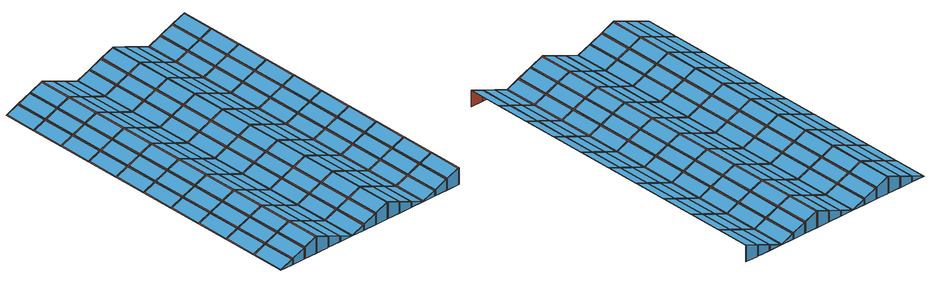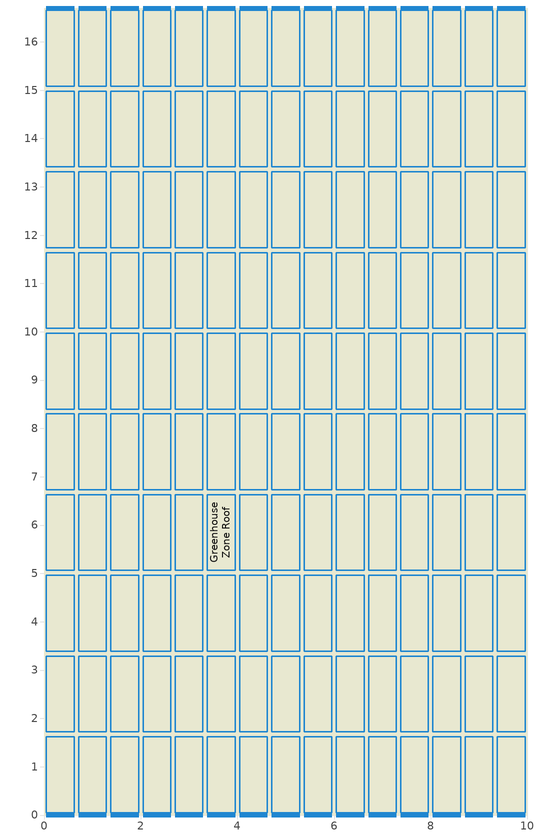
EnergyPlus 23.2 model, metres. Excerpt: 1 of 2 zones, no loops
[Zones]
Greenhouse Zone Roof
 window (Window Construction Roof): 0.62,0,6.51 0.62,0,6.74 0.05,0,6.51; 0.62,16.7,6.74 0.62,16.7,6.51 0.05,16.7,6.51; 0.71,0,6.51 1.29,0,6.51 1.29,0,7.01 0.71,0,6.78; 0.71,16.7,6.78 1.29,16.7,7.01 1.29,16.7,6.51 0.71,16.7,6.51; 1.38,0,6.51 1.95,0,6.51 1.95,0,7.28 1.38,0,7.05; 1.38,16.7,7.05 1.95,16.7,7.28 1.95,16.7,6.51 1.38,16.7,6.51; 2.05,0,6.51 2.62,0,6.51 2.62,0,7.05 2.05,0,7.28; 2.05,16.7,7.28 2.62,16.7,7.05 2.62,16.7,6.51 2.05,16.7,6.51; 2.71,0,6.51 3.29,0,6.51 3.29,0,6.78 2.71,0,7.01; 2.71,16.7,7.01 3.29,16.7,6.78 3.29,16.7,6.51 2.71,16.7,6.51; 3.38,0,6.51 3.95,0,6.51 3.38,0,6.74; 3.38,16.7,6.74 3.95,16.7,6.51 3.38,16.7,6.51; 4.62,0,6.51 4.62,0,6.74 4.05,0,6.51; 4.62,16.7,6.74 4.62,16.7,6.51 4.05,16.7,6.51; 4.71,0,6.51 5.29,0,6.51 5.29,0,7.01 4.71,0,6.78; 4.71,16.7,6.78 5.29,16.7,7.01 5.29,16.7,6.51 4.71,16.7,6.51; 5.38,0,6.51 5.95,0,6.51 5.95,0,7.28 5.38,0,7.05; 5.38,16.7,7.05 5.95,16.7,7.28 5.95,16.7,6.51 5.38,16.7,6.51; 6.05,0,6.51 6.62,0,6.51 6.62,0,7.05 6.05,0,7.28; 6.05,16.7,7.28 6.62,16.7,7.05 6.62,16.7,6.51 6.05,16.7,6.51; 6.71,0,6.51 7.29,0,6.51 7.29,0,6.78 6.71,0,7.01; 6.71,16.7,7.01 7.29,16.7,6.78 7.29,16.7,6.51 6.71,16.7,6.51; 7.38,0,6.51 7.95,0,6.51 7.38,0,6.74; 7.38,16.7,6.74 7.95,16.7,6.51 7.38,16.7,6.51; 8.62,0,6.51 8.62,0,6.74 8.05,0,6.51; 8.62,16.7,6.74 8.62,16.7,6.51 8.05,16.7,6.51; 8.71,0,6.51 9.29,0,6.51 9.29,0,7.01 8.71,0,6.78; 8.71,16.7,6.78 9.29,16.7,7.01 9.29,16.7,6.51 8.71,16.7,6.51; 9.38,0,6.51 9.95,0,6.51 9.95,0,7.28 9.38,0,7.05; 9.38,16.7,7.05 9.95,16.7,7.28 9.95,16.7,6.51 9.38,16.7,6.51
 roof outside (Wall Construction): 0.67,0,6.5 0.67,0,6.77 0,0,6.5; 0,0,6.5 0.67,0,6.77 0.67,1.67,6.77 0,1.67,6.5; 0,1.67,6.5 0.67,1.67,6.77 0.67,3.34,6.77 0,3.34,6.5; 0,3.34,6.5 0.67,3.34,6.77 0.67,5.01,6.77 0,5.01,6.5; 0,5.01,6.5 0.67,5.01,6.77 0.67,6.68,6.77 0,6.68,6.5; 0,6.68,6.5 0.67,6.68,6.77 0.67,8.35,6.77 0,8.35,6.5; 0,8.35,6.5 0.67,8.35,6.77 0.67,10.02,6.77 0,10.02,6.5; 0,10.02,6.5 0.67,10.02,6.77 0.67,11.69,6.77 0,11.69,6.5; 0,11.69,6.5 0.67,11.69,6.77 0.67,13.36,6.77 0,13.36,6.5; 0,13.36,6.5 0.67,13.36,6.77 0.67,15.03,6.77 0,15.03,6.5; 0,15.03,6.5 0.67,15.03,6.77 0.67,16.7,6.77 0,16.7,6.5; 0.67,16.7,6.77 0.67,16.7,6.5 0,16.7,6.5; 0.67,0,6.5 1.33,0,6.5 1.33,0,7.04 0.67,0,6.77; 0.67,0,6.77 1.33,0,7.04 1.33,1.67,7.04 0.67,1.67,6.77; 0.67,1.67,6.77 1.33,1.67,7.04 1.33,3.34,7.04 0.67,3.34,6.77; 0.67,3.34,6.77 1.33,3.34,7.04 1.33,5.01,7.04 0.67,5.01,6.77; 0.67,5.01,6.77 1.33,5.01,7.04 1.33,6.68,7.04 0.67,6.68,6.77; 0.67,6.68,6.77 1.33,6.68,7.04 1.33,8.35,7.04 0.67,8.35,6.77; 0.67,8.35,6.77 1.33,8.35,7.04 1.33,10.02,7.04 0.67,10.02,6.77; 0.67,10.02,6.77 1.33,10.02,7.04 1.33,11.69,7.04 0.67,11.69,6.77; 0.67,11.69,6.77 1.33,11.69,7.04 1.33,13.36,7.04 0.67,13.36,6.77; 0.67,13.36,6.77 1.33,13.36,7.04 1.33,15.03,7.04 0.67,15.03,6.77; 0.67,15.03,6.77 1.33,15.03,7.04 1.33,16.7,7.04 0.67,16.7,6.77; 0.67,16.7,6.77 1.33,16.7,7.04 1.33,16.7,6.5 0.67,16.7,6.5; 1.33,0,6.5 2,0,6.5 2,0,7.31 1.33,0,7.04; 1.33,0,7.04 2,0,7.31 2,1.67,7.31 1.33,1.67,7.04; 1.33,1.67,7.04 2,1.67,7.31 2,3.34,7.31 1.33,3.34,7.04; 1.33,3.34,7.04 2,3.34,7.31 2,5.01,7.31 1.33,5.01,7.04; 1.33,5.01,7.04 2,5.01,7.31 2,6.68,7.31 1.33,6.68,7.04; 1.33,6.68,7.04 2,6.68,7.31 2,8.35,7.31 1.33,8.35,7.04; 1.33,8.35,7.04 2,8.35,7.31 2,10.02,7.31 1.33,10.02,7.04; 1.33,10.02,7.04 2,10.02,7.31 2,11.69,7.31 1.33,11.69,7.04; 1.33,11.69,7.04 2,11.69,7.31 2,13.36,7.31 1.33,13.36,7.04; 1.33,13.36,7.04 2,13.36,7.31 2,15.03,7.31 1.33,15.03,7.04; 1.33,15.03,7.04 2,15.03,7.31 2,16.7,7.31 1.33,16.7,7.04; 1.33,16.7,7.04 2,16.7,7.31 2,16.7,6.5 1.33,16.7,6.5; 2,0,6.5 2.67,0,6.5 2.67,0,7.04 2,0,7.31; 2,0,7.31 2.67,0,7.04 2.67,1.67,7.04 2,1.67,7.31; 2,1.67,7.31 2.67,1.67,7.04 2.67,3.34,7.04 2,3.34,7.31; 2,3.34,7.31 2.67,3.34,7.04 2.67,5.01,7.04 2,5.01,7.31; 2,5.01,7.31 2.67,5.01,7.04 2.67,6.68,7.04 2,6.68,7.31; 2,6.68,7.31 2.67,6.68,7.04 2.67,8.35,7.04 2,8.35,7.31; 2,8.35,7.31 2.67,8.35,7.04 2.67,10.02,7.04 2,10.02,7.31; 2,10.02,7.31 2.67,10.02,7.04 2.67,11.69,7.04 2,11.69,7.31; 2,11.69,7.31 2.67,11.69,7.04 2.67,13.36,7.04 2,13.36,7.31; 2,13.36,7.31 2.67,13.36,7.04 2.67,15.03,7.04 2,15.03,7.31; 2,15.03,7.31 2.67,15.03,7.04 2.67,16.7,7.04 2,16.7,7.31; 2,16.7,7.31 2.67,16.7,7.04 2.67,16.7,6.5 2,16.7,6.5; 2.67,0,6.5 3.33,0,6.5 3.33,0,6.77 2.67,0,7.04; 2.67,0,7.04 3.33,0,6.77 3.33,1.67,6.77 2.67,1.67,7.04; 2.67,1.67,7.04 3.33,1.67,6.77 3.33,3.34,6.77 2.67,3.34,7.04; 2.67,3.34,7.04 3.33,3.34,6.77 3.33,5.01,6.77 2.67,5.01,7.04; 2.67,5.01,7.04 3.33,5.01,6.77 3.33,6.68,6.77 2.67,6.68,7.04; 2.67,6.68,7.04 3.33,6.68,6.77 3.33,8.35,6.77 2.67,8.35,7.04; 2.67,8.35,7.04 3.33,8.35,6.77 3.33,10.02,6.77 2.67,10.02,7.04; 2.67,10.02,7.04 3.33,10.02,6.77 3.33,11.69,6.77 2.67,11.69,7.04; 2.67,11.69,7.04 3.33,11.69,6.77 3.33,13.36,6.77 2.67,13.36,7.04; 2.67,13.36,7.04 3.33,13.36,6.77 3.33,15.03,6.77 2.67,15.03,7.04; 2.67,15.03,7.04 3.33,15.03,6.77 3.33,16.7,6.77 2.67,16.7,7.04; 2.67,16.7,7.04 3.33,16.7,6.77 3.33,16.7,6.5 2.67,16.7,6.5; 3.33,0,6.5 4,0,6.5 3.33,0,6.77; 3.33,0,6.77 4,0,6.5 4,1.67,6.5 3.33,1.67,6.77; 3.33,1.67,6.77 4,1.67,6.5 4,3.34,6.5 3.33,3.34,6.77; 3.33,3.34,6.77 4,3.34,6.5 4,5.01,6.5 3.33,5.01,6.77; 3.33,5.01,6.77 4,5.01,6.5 4,6.68,6.5 3.33,6.68,6.77; 3.33,6.68,6.77 4,6.68,6.5 4,8.35,6.5 3.33,8.35,6.77; 3.33,8.35,6.77 4,8.35,6.5 4,10.02,6.5 3.33,10.02,6.77; 3.33,10.02,6.77 4,10.02,6.5 4,11.69,6.5 3.33,11.69,6.77; 3.33,11.69,6.77 4,11.69,6.5 4,13.36,6.5 3.33,13.36,6.77; 3.33,13.36,6.77 4,13.36,6.5 4,15.03,6.5 3.33,15.03,6.77; 3.33,15.03,6.77 4,15.03,6.5 4,16.7,6.5 3.33,16.7,6.77; 3.33,16.7,6.77 4,16.7,6.5 3.33,16.7,6.5; 4.67,0,6.5 4.67,0,6.77 4,0,6.5; 4,0,6.5 4.67,0,6.77 4.67,1.67,6.77 4,1.67,6.5; 4,1.67,6.5 4.67,1.67,6.77 4.67,3.34,6.77 4,3.34,6.5; 4,3.34,6.5 4.67,3.34,6.77 4.67,5.01,6.77 4,5.01,6.5; 4,5.01,6.5 4.67,5.01,6.77 4.67,6.68,6.77 4,6.68,6.5; 4,6.68,6.5 4.67,6.68,6.77 4.67,8.35,6.77 4,8.35,6.5; 4,8.35,6.5 4.67,8.35,6.77 4.67,10.02,6.77 4,10.02,6.5; 4,10.02,6.5 4.67,10.02,6.77 4.67,11.69,6.77 4,11.69,6.5; 4,11.69,6.5 4.67,11.69,6.77 4.67,13.36,6.77 4,13.36,6.5; 4,13.36,6.5 4.67,13.36,6.77 4.67,15.03,6.77 4,15.03,6.5; 4,15.03,6.5 4.67,15.03,6.77 4.67,16.7,6.77 4,16.7,6.5; 4.67,16.7,6.77 4.67,16.7,6.5 4,16.7,6.5; 4.67,0,6.5 5.33,0,6.5 5.33,0,7.04 4.67,0,6.77; 4.67,0,6.77 5.33,0,7.04 5.33,1.67,7.04 4.67,1.67,6.77; 4.67,1.67,6.77 5.33,1.67,7.04 5.33,3.34,7.04 4.67,3.34,6.77; 4.67,3.34,6.77 5.33,3.34,7.04 5.33,5.01,7.04 4.67,5.01,6.77; 4.67,5.01,6.77 5.33,5.01,7.04 5.33,6.68,7.04 4.67,6.68,6.77; 4.67,6.68,6.77 5.33,6.68,7.04 5.33,8.35,7.04 4.67,8.35,6.77; 4.67,8.35,6.77 5.33,8.35,7.04 5.33,10.02,7.04 4.67,10.02,6.77; 4.67,10.02,6.77 5.33,10.02,7.04 5.33,11.69,7.04 4.67,11.69,6.77; 4.67,11.69,6.77 5.33,11.69,7.04 5.33,13.36,7.04 4.67,13.36,6.77; 4.67,13.36,6.77 5.33,13.36,7.04 5.33,15.03,7.04 4.67,15.03,6.77; 4.67,15.03,6.77 5.33,15.03,7.04 5.33,16.7,7.04 4.67,16.7,6.77; 4.67,16.7,6.77 5.33,16.7,7.04 5.33,16.7,6.5 4.67,16.7,6.5; 5.33,0,6.5 6,0,6.5 6,0,7.31 5.33,0,7.04; 5.33,0,7.04 6,0,7.31 6,1.67,7.31 5.33,1.67,7.04; 5.33,1.67,7.04 6,1.67,7.31 6,3.34,7.31 5.33,3.34,7.04; 5.33,3.34,7.04 6,3.34,7.31 6,5.01,7.31 5.33,5.01,7.04; 5.33,5.01,7.04 6,5.01,7.31 6,6.68,7.31 5.33,6.68,7.04; 5.33,6.68,7.04 6,6.68,7.31 6,8.35,7.31 5.33,8.35,7.04; 5.33,8.35,7.04 6,8.35,7.31 6,10.02,7.31 5.33,10.02,7.04; 5.33,10.02,7.04 6,10.02,7.31 6,11.69,7.31 5.33,11.69,7.04; 5.33,11.69,7.04 6,11.69,7.31 6,13.36,7.31 5.33,13.36,7.04; 5.33,13.36,7.04 6,13.36,7.31 6,15.03,7.31 5.33,15.03,7.04; 5.33,15.03,7.04 6,15.03,7.31 6,16.7,7.31 5.33,16.7,7.04; 5.33,16.7,7.04 6,16.7,7.31 6,16.7,6.5 5.33,16.7,6.5; 6,0,6.5 6.67,0,6.5 6.67,0,7.04 6,0,7.31; 6,0,7.31 6.67,0,7.04 6.67,1.67,7.04 6,1.67,7.31; 6,1.67,7.31 6.67,1.67,7.04 6.67,3.34,7.04 6,3.34,7.31; 6,3.34,7.31 6.67,3.34,7.04 6.67,5.01,7.04 6,5.01,7.31; 6,5.01,7.31 6.67,5.01,7.04 6.67,6.68,7.04 6,6.68,7.31; 6,6.68,7.31 6.67,6.68,7.04 6.67,8.35,7.04 6,8.35,7.31; 6,8.35,7.31 6.67,8.35,7.04 6.67,10.02,7.04 6,10.02,7.31; 6,10.02,7.31 6.67,10.02,7.04 6.67,11.69,7.04 6,11.69,7.31; 6,11.69,7.31 6.67,11.69,7.04 6.67,13.36,7.04 6,13.36,7.31; 6,13.36,7.31 6.67,13.36,7.04 6.67,15.03,7.04 6,15.03,7.31; 6,15.03,7.31 6.67,15.03,7.04 6.67,16.7,7.04 6,16.7,7.31; 6,16.7,7.31 6.67,16.7,7.04 6.67,16.7,6.5 6,16.7,6.5; 6.67,0,6.5 7.33,0,6.5 7.33,0,6.77 6.67,0,7.04; 6.67,0,7.04 7.33,0,6.77 7.33,1.67,6.77 6.67,1.67,7.04; 6.67,1.67,7.04 7.33,1.67,6.77 7.33,3.34,6.77 6.67,3.34,7.04; 6.67,3.34,7.04 7.33,3.34,6.77 7.33,5.01,6.77 6.67,5.01,7.04; 6.67,5.01,7.04 7.33,5.01,6.77 7.33,6.68,6.77 6.67,6.68,7.04; 6.67,6.68,7.04 7.33,6.68,6.77 7.33,8.35,6.77 6.67,8.35,7.04; 6.67,8.35,7.04 7.33,8.35,6.77 7.33,10.02,6.77 6.67,10.02,7.04; 6.67,10.02,7.04 7.33,10.02,6.77 7.33,11.69,6.77 6.67,11.69,7.04; 6.67,11.69,7.04 7.33,11.69,6.77 7.33,13.36,6.77 6.67,13.36,7.04; 6.67,13.36,7.04 7.33,13.36,6.77 7.33,15.03,6.77 6.67,15.03,7.04; 6.67,15.03,7.04 7.33,15.03,6.77 7.33,16.7,6.77 6.67,16.7,7.04; 6.67,16.7,7.04 7.33,16.7,6.77 7.33,16.7,6.5 6.67,16.7,6.5; 7.33,0,6.5 8,0,6.5 7.33,0,6.77; 7.33,0,6.77 8,0,6.5 8,1.67,6.5 7.33,1.67,6.77; 7.33,1.67,6.77 8,1.67,6.5 8,3.34,6.5 7.33,3.34,6.77; 7.33,3.34,6.77 8,3.34,6.5 8,5.01,6.5 7.33,5.01,6.77; 7.33,5.01,6.77 8,5.01,6.5 8,6.68,6.5 7.33,6.68,6.77; 7.33,6.68,6.77 8,6.68,6.5 8,8.35,6.5 7.33,8.35,6.77; 7.33,8.35,6.77 8,8.35,6.5 8,10.02,6.5 7.33,10.02,6.77; 7.33,10.02,6.77 8,10.02,6.5 8,11.69,6.5 7.33,11.69,6.77; 7.33,11.69,6.77 8,11.69,6.5 8,13.36,6.5 7.33,13.36,6.77; 7.33,13.36,6.77 8,13.36,6.5 8,15.03,6.5 7.33,15.03,6.77; 7.33,15.03,6.77 8,15.03,6.5 8,16.7,6.5 7.33,16.7,6.77; 7.33,16.7,6.77 8,16.7,6.5 7.33,16.7,6.5; 8.67,0,6.5 8.67,0,6.77 8,0,6.5; 8,0,6.5 8.67,0,6.77 8.67,1.67,6.77 8,1.67,6.5; 8,1.67,6.5 8.67,1.67,6.77 8.67,3.34,6.77 8,3.34,6.5; 8,3.34,6.5 8.67,3.34,6.77 8.67,5.01,6.77 8,5.01,6.5; 8,5.01,6.5 8.67,5.01,6.77 8.67,6.68,6.77 8,6.68,6.5; 8,6.68,6.5 8.67,6.68,6.77 8.67,8.35,6.77 8,8.35,6.5; 8,8.35,6.5 8.67,8.35,6.77 8.67,10.02,6.77 8,10.02,6.5; 8,10.02,6.5 8.67,10.02,6.77 8.67,11.69,6.77 8,11.69,6.5; 8,11.69,6.5 8.67,11.69,6.77 8.67,13.36,6.77 8,13.36,6.5; 8,13.36,6.5 8.67,13.36,6.77 8.67,15.03,6.77 8,15.03,6.5; 8,15.03,6.5 8.67,15.03,6.77 8.67,16.7,6.77 8,16.7,6.5; 8.67,16.7,6.77 8.67,16.7,6.5 8,16.7,6.5; 8.67,0,6.5 9.33,0,6.5 9.33,0,7.04 8.67,0,6.77; 8.67,0,6.77 9.33,0,7.04 9.33,1.67,7.04 8.67,1.67,6.77; 8.67,1.67,6.77 9.33,1.67,7.04 9.33,3.34,7.04 8.67,3.34,6.77; 8.67,3.34,6.77 9.33,3.34,7.04 9.33,5.01,7.04 8.67,5.01,6.77; 8.67,5.01,6.77 9.33,5.01,7.04 9.33,6.68,7.04 8.67,6.68,6.77; 8.67,6.68,6.77 9.33,6.68,7.04 9.33,8.35,7.04 8.67,8.35,6.77; 8.67,8.35,6.77 9.33,8.35,7.04 9.33,10.02,7.04 8.67,10.02,6.77; 8.67,10.02,6.77 9.33,10.02,7.04 9.33,11.69,7.04 8.67,11.69,6.77; 8.67,11.69,6.77 9.33,11.69,7.04 9.33,13.36,7.04 8.67,13.36,6.77; 8.67,13.36,6.77 9.33,13.36,7.04 9.33,15.03,7.04 8.67,15.03,6.77; 8.67,15.03,6.77 9.33,15.03,7.04 9.33,16.7,7.04 8.67,16.7,6.77; 8.67,16.7,6.77 9.33,16.7,7.04 9.33,16.7,6.5 8.67,16.7,6.5; 9.33,0,6.5 10,0,6.5 10,0,7.31 9.33,0,7.04; 9.33,0,7.04 10,0,7.31 10,1.67,7.31 9.33,1.67,7.04; 9.33,1.67,7.04 10,1.67,7.31 10,3.34,7.31 9.33,3.34,7.04; 9.33,3.34,7.04 10,3.34,7.31 10,5.01,7.31 9.33,5.01,7.04; 9.33,5.01,7.04 10,5.01,7.31 10,6.68,7.31 9.33,6.68,7.04; 9.33,6.68,7.04 10,6.68,7.31 10,8.35,7.31 9.33,8.35,7.04; 9.33,8.35,7.04 10,8.35,7.31 10,10.02,7.31 9.33,10.02,7.04; 9.33,10.02,7.04 10,10.02,7.31 10,11.69,7.31 9.33,11.69,7.04; 9.33,11.69,7.04 10,11.69,7.31 10,13.36,7.31 9.33,13.36,7.04; 9.33,13.36,7.04 10,13.36,7.31 10,15.03,7.31 9.33,15.03,7.04; 9.33,15.03,7.04 10,15.03,7.31 10,16.7,7.31 9.33,16.7,7.04; 9.33,16.7,7.04 10,16.7,7.31 10,16.7,6.5 9.33,16.7,6.5
 skylight (Window Construction Roof Left): 0.05,0.05,6.52 0.62,0.05,6.75 0.62,1.62,6.75 0.05,1.62,6.52; 0.05,1.72,6.52 0.62,1.72,6.75 0.62,3.29,6.75 0.05,3.29,6.52; 0.05,3.39,6.52 0.62,3.39,6.75 0.62,4.96,6.75 0.05,4.96,6.52; 0.05,5.06,6.52 0.62,5.06,6.75 0.62,6.63,6.75 0.05,6.63,6.52; 0.05,6.73,6.52 0.62,6.73,6.75 0.62,8.3,6.75 0.05,8.3,6.52; 0.05,8.4,6.52 0.62,8.4,6.75 0.62,9.97,6.75 0.05,9.97,6.52; 0.05,10.07,6.52 0.62,10.07,6.75 0.62,11.64,6.75 0.05,11.64,6.52; 0.05,11.74,6.52 0.62,11.74,6.75 0.62,13.31,6.75 0.05,13.31,6.52; 0.05,13.41,6.52 0.62,13.41,6.75 0.62,14.98,6.75 0.05,14.98,6.52; 0.05,15.08,6.52 0.62,15.08,6.75 0.62,16.65,6.75 0.05,16.65,6.52; 0.71,0.05,6.79 1.29,0.05,7.02 1.29,1.62,7.02 0.71,1.62,6.79; 0.71,1.72,6.79 1.29,1.72,7.02 1.29,3.29,7.02 0.71,3.29,6.79; 0.71,3.39,6.79 1.29,3.39,7.02 1.29,4.96,7.02 0.71,4.96,6.79; 0.71,5.06,6.79 1.29,5.06,7.02 1.29,6.63,7.02 0.71,6.63,6.79; 0.71,6.73,6.79 1.29,6.73,7.02 1.29,8.3,7.02 0.71,8.3,6.79; 0.71,8.4,6.79 1.29,8.4,7.02 1.29,9.97,7.02 0.71,9.97,6.79; 0.71,10.07,6.79 1.29,10.07,7.02 1.29,11.64,7.02 0.71,11.64,6.79; 0.71,11.74,6.79 1.29,11.74,7.02 1.29,13.31,7.02 0.71,13.31,6.79; 0.71,13.41,6.79 1.29,13.41,7.02 1.29,14.98,7.02 0.71,14.98,6.79; 0.71,15.08,6.79 1.29,15.08,7.02 1.29,16.65,7.02 0.71,16.65,6.79; 1.38,0.05,7.06 1.95,0.05,7.29 1.95,1.62,7.29 1.38,1.62,7.06; 1.38,1.72,7.06 1.95,1.72,7.29 1.95,3.29,7.29 1.38,3.29,7.06; 1.38,3.39,7.06 1.95,3.39,7.29 1.95,4.96,7.29 1.38,4.96,7.06; 1.38,5.06,7.06 1.95,5.06,7.29 1.95,6.63,7.29 1.38,6.63,7.06; 1.38,6.73,7.06 1.95,6.73,7.29 1.95,8.3,7.29 1.38,8.3,7.06; 1.38,8.4,7.06 1.95,8.4,7.29 1.95,9.97,7.29 1.38,9.97,7.06; 1.38,10.07,7.06 1.95,10.07,7.29 1.95,11.64,7.29 1.38,11.64,7.06; 1.38,11.74,7.06 1.95,11.74,7.29 1.95,13.31,7.29 1.38,13.31,7.06; 1.38,13.41,7.06 1.95,13.41,7.29 1.95,14.98,7.29 1.38,14.98,7.06; 1.38,15.08,7.06 1.95,15.08,7.29 1.95,16.65,7.29 1.38,16.65,7.06; 4.05,0.05,6.52 4.62,0.05,6.75 4.62,1.62,6.75 4.05,1.62,6.52; 4.05,1.72,6.52 4.62,1.72,6.75 4.62,3.29,6.75 4.05,3.29,6.52; 4.05,3.39,6.52 4.62,3.39,6.75 4.62,4.96,6.75 4.05,4.96,6.52; 4.05,5.06,6.52 4.62,5.06,6.75 4.62,6.63,6.75 4.05,6.63,6.52; 4.05,6.73,6.52 4.62,6.73,6.75 4.62,8.3,6.75 4.05,8.3,6.52; 4.05,8.4,6.52 4.62,8.4,6.75 4.62,9.97,6.75 4.05,9.97,6.52; 4.05,10.07,6.52 4.62,10.07,6.75 4.62,11.64,6.75 4.05,11.64,6.52; 4.05,11.74,6.52 4.62,11.74,6.75 4.62,13.31,6.75 4.05,13.31,6.52; 4.05,13.41,6.52 4.62,13.41,6.75 4.62,14.98,6.75 4.05,14.98,6.52; 4.05,15.08,6.52 4.62,15.08,6.75 4.62,16.65,6.75 4.05,16.65,6.52; 4.71,0.05,6.79 5.29,0.05,7.02 5.29,1.62,7.02 4.71,1.62,6.79; 4.71,1.72,6.79 5.29,1.72,7.02 5.29,3.29,7.02 4.71,3.29,6.79; 4.71,3.39,6.79 5.29,3.39,7.02 5.29,4.96,7.02 4.71,4.96,6.79; 4.71,5.06,6.79 5.29,5.06,7.02 5.29,6.63,7.02 4.71,6.63,6.79; 4.71,6.73,6.79 5.29,6.73,7.02 5.29,8.3,7.02 4.71,8.3,6.79; 4.71,8.4,6.79 5.29,8.4,7.02 5.29,9.97,7.02 4.71,9.97,6.79; 4.71,10.07,6.79 5.29,10.07,7.02 5.29,11.64,7.02 4.71,11.64,6.79; 4.71,11.74,6.79 5.29,11.74,7.02 5.29,13.31,7.02 4.71,13.31,6.79; 4.71,13.41,6.79 5.29,13.41,7.02 5.29,14.98,7.02 4.71,14.98,6.79; 4.71,15.08,6.79 5.29,15.08,7.02 5.29,16.65,7.02 4.71,16.65,6.79; 5.38,0.05,7.06 5.95,0.05,7.29 5.95,1.62,7.29 5.38,1.62,7.06; 5.38,1.72,7.06 5.95,1.72,7.29 5.95,3.29,7.29 5.38,3.29,7.06; 5.38,3.39,7.06 5.95,3.39,7.29 5.95,4.96,7.29 5.38,4.96,7.06; 5.38,5.06,7.06 5.95,5.06,7.29 5.95,6.63,7.29 5.38,6.63,7.06; 5.38,6.73,7.06 5.95,6.73,7.29 5.95,8.3,7.29 5.38,8.3,7.06; 5.38,8.4,7.06 5.95,8.4,7.29 5.95,9.97,7.29 5.38,9.97,7.06; 5.38,10.07,7.06 5.95,10.07,7.29 5.95,11.64,7.29 5.38,11.64,7.06; 5.38,11.74,7.06 5.95,11.74,7.29 5.95,13.31,7.29 5.38,13.31,7.06; 5.38,13.41,7.06 5.95,13.41,7.29 5.95,14.98,7.29 5.38,14.98,7.06; 5.38,15.08,7.06 5.95,15.08,7.29 5.95,16.65,7.29 5.38,16.65,7.06; 8.05,0.05,6.52 8.62,0.05,6.75 8.62,1.62,6.75 8.05,1.62,6.52; 8.05,1.72,6.52 8.62,1.72,6.75 8.62,3.29,6.75 8.05,3.29,6.52; 8.05,3.39,6.52 8.62,3.39,6.75 8.62,4.96,6.75 8.05,4.96,6.52; 8.05,5.06,6.52 8.62,5.06,6.75 8.62,6.63,6.75 8.05,6.63,6.52; 8.05,6.73,6.52 8.62,6.73,6.75 8.62,8.3,6.75 8.05,8.3,6.52; 8.05,8.4,6.52 8.62,8.4,6.75 8.62,9.97,6.75 8.05,9.97,6.52; 8.05,10.07,6.52 8.62,10.07,6.75 8.62,11.64,6.75 8.05,11.64,6.52; 8.05,11.74,6.52 8.62,11.74,6.75 8.62,13.31,6.75 8.05,13.31,6.52; 8.05,13.41,6.52 8.62,13.41,6.75 8.62,14.98,6.75 8.05,14.98,6.52; 8.05,15.08,6.52 8.62,15.08,6.75 8.62,16.65,6.75 8.05,16.65,6.52; 8.71,0.05,6.79 9.29,0.05,7.02 9.29,1.62,7.02 8.71,1.62,6.79; 8.71,1.72,6.79 9.29,1.72,7.02 9.29,3.29,7.02 8.71,3.29,6.79; 8.71,3.39,6.79 9.29,3.39,7.02 9.29,4.96,7.02 8.71,4.96,6.79; 8.71,5.06,6.79 9.29,5.06,7.02 9.29,6.63,7.02 8.71,6.63,6.79; 8.71,6.73,6.79 9.29,6.73,7.02 9.29,8.3,7.02 8.71,8.3,6.79; 8.71,8.4,6.79 9.29,8.4,7.02 9.29,9.97,7.02 8.71,9.97,6.79; 8.71,10.07,6.79 9.29,10.07,7.02 9.29,11.64,7.02 8.71,11.64,6.79; 8.71,11.74,6.79 9.29,11.74,7.02 9.29,13.31,7.02 8.71,13.31,6.79; 8.71,13.41,6.79 9.29,13.41,7.02 9.29,14.98,7.02 8.71,14.98,6.79; 8.71,15.08,6.79 9.29,15.08,7.02 9.29,16.65,7.02 8.71,16.65,6.79; 9.38,0.05,7.06 9.95,0.05,7.29 9.95,1.62,7.29 9.38,1.62,7.06; 9.38,1.72,7.06 9.95,1.72,7.29 9.95,3.29,7.29 9.38,3.29,7.06; 9.38,3.39,7.06 9.95,3.39,7.29 9.95,4.96,7.29 9.38,4.96,7.06; 9.38,5.06,7.06 9.95,5.06,7.29 9.95,6.63,7.29 9.38,6.63,7.06; 9.38,6.73,7.06 9.95,6.73,7.29 9.95,8.3,7.29 9.38,8.3,7.06; 9.38,8.4,7.06 9.95,8.4,7.29 9.95,9.97,7.29 9.38,9.97,7.06; 9.38,10.07,7.06 9.95,10.07,7.29 9.95,11.64,7.29 9.38,11.64,7.06; 9.38,11.74,7.06 9.95,11.74,7.29 9.95,13.31,7.29 9.38,13.31,7.06; 9.38,13.41,7.06 9.95,13.41,7.29 9.95,14.98,7.29 9.38,14.98,7.06; 9.38,15.08,7.06 9.95,15.08,7.29 9.95,16.65,7.29 9.38,16.65,7.06
 skylight (Window Construction Roof Right): 2.05,0.05,7.29 2.62,0.05,7.06 2.62,1.62,7.06 2.05,1.62,7.29; 2.05,1.72,7.29 2.62,1.72,7.06 2.62,3.29,7.06 2.05,3.29,7.29; 2.05,3.39,7.29 2.62,3.39,7.06 2.62,4.96,7.06 2.05,4.96,7.29; 2.05,5.06,7.29 2.62,5.06,7.06 2.62,6.63,7.06 2.05,6.63,7.29; 2.05,6.73,7.29 2.62,6.73,7.06 2.62,8.3,7.06 2.05,8.3,7.29; 2.05,8.4,7.29 2.62,8.4,7.06 2.62,9.97,7.06 2.05,9.97,7.29; 2.05,10.07,7.29 2.62,10.07,7.06 2.62,11.64,7.06 2.05,11.64,7.29; 2.05,11.74,7.29 2.62,11.74,7.06 2.62,13.31,7.06 2.05,13.31,7.29; 2.05,13.41,7.29 2.62,13.41,7.06 2.62,14.98,7.06 2.05,14.98,7.29; 2.05,15.08,7.29 2.62,15.08,7.06 2.62,16.65,7.06 2.05,16.65,7.29; 2.71,0.05,7.02 3.29,0.05,6.79 3.29,1.62,6.79 2.71,1.62,7.02; 2.71,1.72,7.02 3.29,1.72,6.79 3.29,3.29,6.79 2.71,3.29,7.02; 2.71,3.39,7.02 3.29,3.39,6.79 3.29,4.96,6.79 2.71,4.96,7.02; 2.71,5.06,7.02 3.29,5.06,6.79 3.29,6.63,6.79 2.71,6.63,7.02; 2.71,6.73,7.02 3.29,6.73,6.79 3.29,8.3,6.79 2.71,8.3,7.02; 2.71,8.4,7.02 3.29,8.4,6.79 3.29,9.97,6.79 2.71,9.97,7.02; 2.71,10.07,7.02 3.29,10.07,6.79 3.29,11.64,6.79 2.71,11.64,7.02; 2.71,11.74,7.02 3.29,11.74,6.79 3.29,13.31,6.79 2.71,13.31,7.02; 2.71,13.41,7.02 3.29,13.41,6.79 3.29,14.98,6.79 2.71,14.98,7.02; 2.71,15.08,7.02 3.29,15.08,6.79 3.29,16.65,6.79 2.71,16.65,7.02; 3.38,0.05,6.75 3.95,0.05,6.52 3.95,1.62,6.52 3.38,1.62,6.75; 3.38,1.72,6.75 3.95,1.72,6.52 3.95,3.29,6.52 3.38,3.29,6.75; 3.38,3.39,6.75 3.95,3.39,6.52 3.95,4.96,6.52 3.38,4.96,6.75; 3.38,5.06,6.75 3.95,5.06,6.52 3.95,6.63,6.52 3.38,6.63,6.75; 3.38,6.73,6.75 3.95,6.73,6.52 3.95,8.3,6.52 3.38,8.3,6.75; 3.38,8.4,6.75 3.95,8.4,6.52 3.95,9.97,6.52 3.38,9.97,6.75; 3.38,10.07,6.75 3.95,10.07,6.52 3.95,11.64,6.52 3.38,11.64,6.75; 3.38,11.74,6.75 3.95,11.74,6.52 3.95,13.31,6.52 3.38,13.31,6.75; 3.38,13.41,6.75 3.95,13.41,6.52 3.95,14.98,6.52 3.38,14.98,6.75; 3.38,15.08,6.75 3.95,15.08,6.52 3.95,16.65,6.52 3.38,16.65,6.75; 6.05,0.05,7.29 6.62,0.05,7.06 6.62,1.62,7.06 6.05,1.62,7.29; 6.05,1.72,7.29 6.62,1.72,7.06 6.62,3.29,7.06 6.05,3.29,7.29; 6.05,3.39,7.29 6.62,3.39,7.06 6.62,4.96,7.06 6.05,4.96,7.29; 6.05,5.06,7.29 6.62,5.06,7.06 6.62,6.63,7.06 6.05,6.63,7.29; 6.05,6.73,7.29 6.62,6.73,7.06 6.62,8.3,7.06 6.05,8.3,7.29; 6.05,8.4,7.29 6.62,8.4,7.06 6.62,9.97,7.06 6.05,9.97,7.29; 6.05,10.07,7.29 6.62,10.07,7.06 6.62,11.64,7.06 6.05,11.64,7.29; 6.05,11.74,7.29 6.62,11.74,7.06 6.62,13.31,7.06 6.05,13.31,7.29; 6.05,13.41,7.29 6.62,13.41,7.06 6.62,14.98,7.06 6.05,14.98,7.29; 6.05,15.08,7.29 6.62,15.08,7.06 6.62,16.65,7.06 6.05,16.65,7.29; 6.71,0.05,7.02 7.29,0.05,6.79 7.29,1.62,6.79 6.71,1.62,7.02; 6.71,1.72,7.02 7.29,1.72,6.79 7.29,3.29,6.79 6.71,3.29,7.02; 6.71,3.39,7.02 7.29,3.39,6.79 7.29,4.96,6.79 6.71,4.96,7.02; 6.71,5.06,7.02 7.29,5.06,6.79 7.29,6.63,6.79 6.71,6.63,7.02; 6.71,6.73,7.02 7.29,6.73,6.79 7.29,8.3,6.79 6.71,8.3,7.02; 6.71,8.4,7.02 7.29,8.4,6.79 7.29,9.97,6.79 6.71,9.97,7.02; 6.71,10.07,7.02 7.29,10.07,6.79 7.29,11.64,6.79 6.71,11.64,7.02; 6.71,11.74,7.02 7.29,11.74,6.79 7.29,13.31,6.79 6.71,13.31,7.02; 6.71,13.41,7.02 7.29,13.41,6.79 7.29,14.98,6.79 6.71,14.98,7.02; 6.71,15.08,7.02 7.29,15.08,6.79 7.29,16.65,6.79 6.71,16.65,7.02; 7.38,0.05,6.75 7.95,0.05,6.52 7.95,1.62,6.52 7.38,1.62,6.75; 7.38,1.72,6.75 7.95,1.72,6.52 7.95,3.29,6.52 7.38,3.29,6.75; 7.38,3.39,6.75 7.95,3.39,6.52 7.95,4.96,6.52 7.38,4.96,6.75; 7.38,5.06,6.75 7.95,5.06,6.52 7.95,6.63,6.52 7.38,6.63,6.75; 7.38,6.73,6.75 7.95,6.73,6.52 7.95,8.3,6.52 7.38,8.3,6.75; 7.38,8.4,6.75 7.95,8.4,6.52 7.95,9.97,6.52 7.38,9.97,6.75; 7.38,10.07,6.75 7.95,10.07,6.52 7.95,11.64,6.52 7.38,11.64,6.75; 7.38,11.74,6.75 7.95,11.74,6.52 7.95,13.31,6.52 7.38,13.31,6.75; 7.38,13.41,6.75 7.95,13.41,6.52 7.95,14.98,6.52 7.38,14.98,6.75; 7.38,15.08,6.75 7.95,15.08,6.52 7.95,16.65,6.52 7.38,16.65,6.75
[Building]
Building 1: Solar distribution=FullExteriorWithReflections
[SizingPeriod:DesignDay] Day of month=21; Dry bulb temperature range modifier type=DefaultMultipliers; Humidity condition type=WetBulb; Barometric pressure=101193; Wind direction=0; Rain indicator=No; Snow indicator=No; Daylight saving time indicator=No; Solar model indicator=ASHRAEClearSky
Name | Month | Day type | Maximum dry bulb temperature | Daily dry bulb temperature range | Wetbulb or dewpoint at maximum dry bulb | Wind speed | Sky clearness
ann htg 99.6% condns db | 2 | WinterDesignDay | 10.9 | 0 | 10.9 | 6.71 | 0
ann clg .4% condns db=>mwb | 7 | SummerDesignDay | 44.1 | 8.8 | 30.7 | 3.35 | 1
[Site:Location]
doha_da_qat design_conditions: Latitude=25.28; Longitude=51.53; Time zone=3; Elevation=11
[Construction]
Wall Construction: Wall Material
Window Construction Roof; Window Construction Roof Left; Window Construction Roof Right: Window Material
[Material]
Wall Material: Conductivity=50; Density=7850; Roughness=Smooth; Solar absorptance=0.7; Specific heat=500; Thermal absorptance=0.9; Thickness=0.2; Visible absorptance=0.7
[WindowMaterial:SimpleGlazingSystem]
Window Material: Solar heat gain coefficient=0.1; U factor=2.5; Visible transmittance=0.8
[Space]
Greenhouse Space Roof: Zone=Greenhouse Zone Roof; Space type=Greenhouse Type Roof
[SpaceList]
Greenhouse Type Roof: Greenhouse Space Roof
[Zone]
Greenhouse Zone Roof: Multiplier=1; Part of total floor area=Yes; Volume=269.89
[ZoneVentilation:WindandStackOpenArea] Delta temperature=1; Height difference=3.65403; Maximum wind speed=30; Opening area=39.0446; Zone or space=Greenhouse Zone Roof
Name | Discharge coefficient for opening | Effective angle | Maximum indoor temperature | Maximum outdoor temperature | Minimum indoor temperature | Minimum outdoor temperature | Opening area fraction schedule | Opening effectiveness
Roof Window Ventilation Left | 0.6 | 90 | 60 | 60 | 0 | 0 | Open Area Fraction Schedule Left | 0.5
Roof Window Ventilation Right | Autocalculate | 270 | 30 | 35 | 20 | 10 | Open Area Fraction Schedule Right | Autocalculate
[Schedule:Day:Interval]
Default Day Schedule; Default Day Schedule 1: 01:00, 0, 02:00, 0, 03:00, 0, 04:00, 0, 05:00, 0, 06:00, 0, 07:00, 0, 08:00, 0, 09:00, 0, 10:00, 0, 11:00, 0, 12:00, 0, 13:00, 0, 14:00, 0, 15:00, 0, 16:00, 0, 17:00, 0, 18:00, 0, 19:00, 0, 20:00, 0, 21:00, 0, 22:00, 0, 23:00, 0, 24:00, 0, No
[Schedule:Week:Daily]
Open Area Fraction Schedule Left Week Rule - Jan1-Dec31: Default Day Schedule, Default Day Schedule, Default Day Schedule, Default Day Schedule, Default Day Schedule, Default Day Schedule, Default Day Schedule, Default Day Schedule, Default Day Schedule, Default Day Schedule, Default Day Schedule, Default Day Schedule
Open Area Fraction Schedule Right Week Rule - Jan1-Dec31: Default Day Schedule 1, Default Day Schedule 1, Default Day Schedule 1, Default Day Schedule 1, Default Day Schedule 1, Default Day Schedule 1, Default Day Schedule 1, Default Day Schedule 1, Default Day Schedule 1, Default Day Schedule 1, Default Day Schedule 1, Default Day Schedule 1
[Schedule:Year]
Open Area Fraction Schedule Left: Open Area Fraction Schedule Left Week Rule - Jan1-Dec31, 1, 1, 12, 31
Open Area Fraction Schedule Right: Open Area Fraction Schedule Right Week Rule - Jan1-Dec31, 1, 1, 12, 31
